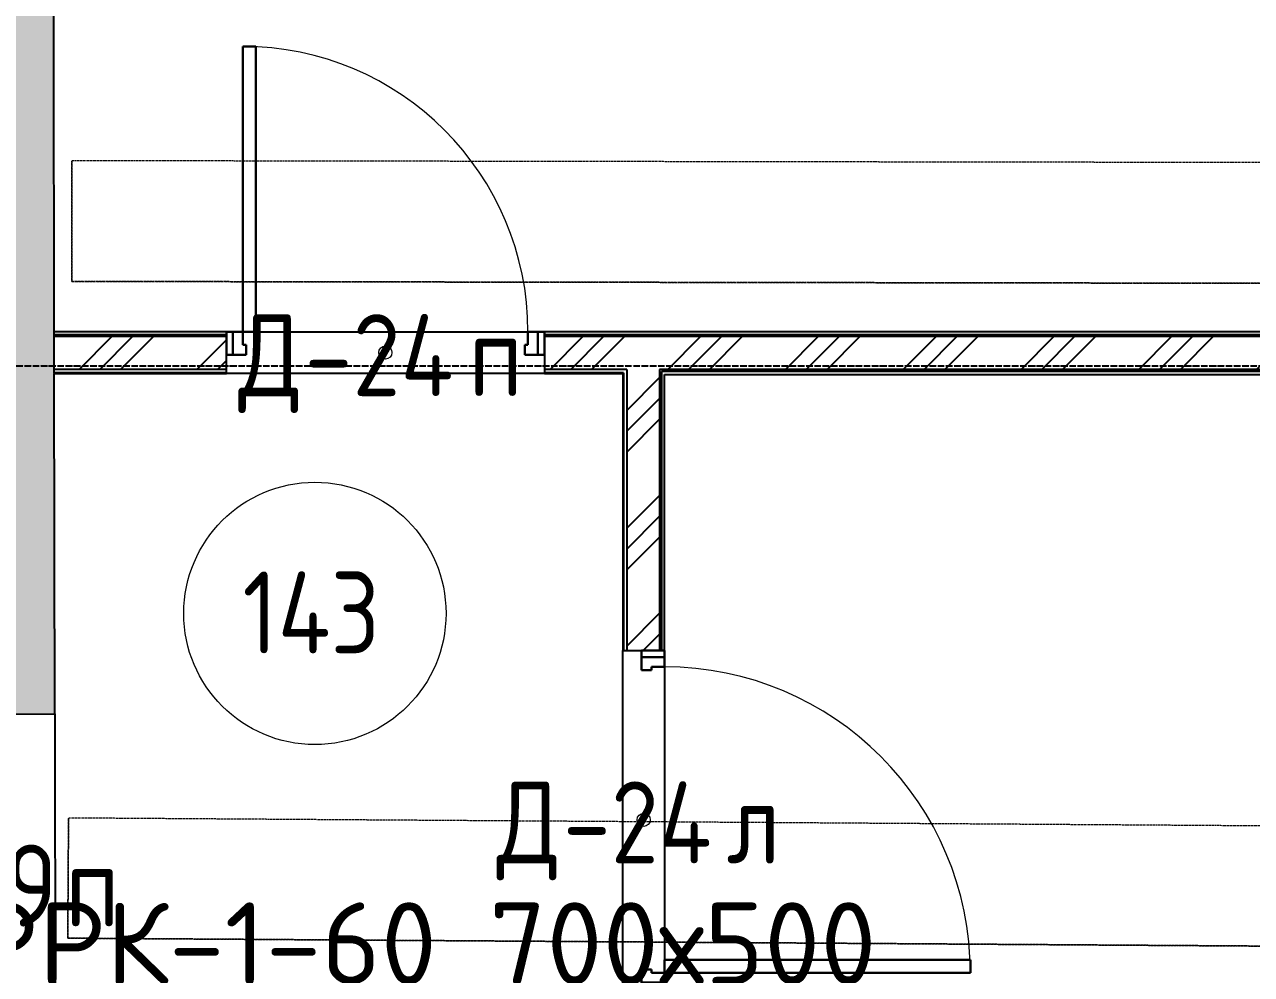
# Model space of a CAD drawing. Header units: millimetres. Extents: x -33838 to 476301, y -41806 to 120107.
# Drawn here: x 49656 to 53399, y 11401 to 14298 of the extents above; entities that cross this region are included whole.
import ezdxf
from ezdxf import colors
from ezdxf.entities.mleader import LeaderData, LeaderLine
from ezdxf.math import Vec2, Vec3

# ---------------------------------------------------------------- set-up
doc = ezdxf.new("R2010")
doc.units = ezdxf.units.MM
doc.linetypes.add('ADSK_Линия сетки', pattern=[25, 20, -2.5, 0, -2.5])
doc.linetypes.add('ADSK_Сверху', pattern=[4.5, 3, -1.5])
for name, color, linetype, lineweight in [('Двери', 251, 'Continuous', 18), ('Каркас', 7, 'Continuous', 18), ('Марки дверей', 7, 'Continuous', 20), ('Марки помещений', 7, 'Continuous', 20)]:
    doc.layers.add(name, color=color, linetype=linetype, lineweight=lineweight)
doc.layers.add('Стены внутренние', color=5, linetype='Continuous', lineweight=18, true_color=0x0000ff)
doc.layers.add('Стены штриховка', color=5, linetype='Continuous', lineweight=18, true_color=0x0000ff)
doc.styles.add('GOST Common_2', font='GOST Common_0.ttf', dxfattribs={"width": 0.9, "height": 250})
doc.styles.add('ISOCPEUR', font='isocpeur.ttf', dxfattribs={"height": 250})
pattern_1 = [(45, (0, 0), (-179.6051, 179.6051), []), (45, (63.5, 0), (0, 359.2102), []), (45, (-63.5, 0), (0, 359.2102), [])]

# ---------------------------------------------------------------- blocks, each defined once
blk = doc.blocks.new('ADSK_БалкаЖБ_Прямоугольная - 368х305мм-822055-01 План 1-го этажа маркировочный')
at = {"layer": 'Каркас', "color": 253, "linetype": 'ADSK_Сверху', "true_color": 0xb2b2b2}
for p, q in [((2917.7, 184), (-2917.7, 184)), ((2917.7, 184), (2917.7, -184)), ((-2917.7, -184), (2917.7, -184))]:
    blk.add_line(p, q, dxfattribs=at)
at = {"layer": 'Каркас', "color": 253, "linetype": 'ADSK_Сверху', "true_color": 0xaaaaaa}
for p, q in [((-2917.7, 184), (2917.7, 184)), ((2917.7, -184), (2917.7, 184)), ((-2917.7, -184), (2917.7, -184))]:
    blk.add_line(p, q, dxfattribs=at)
blk = doc.blocks.new('ADSK_БалкаЖБ_Прямоугольная - 366_4х293мм-822490-01 План 1-го этажа маркировочный')
at = {"layer": 'Каркас', "color": 253, "linetype": 'ADSK_Сверху', "true_color": 0xb2b2b2}
for p, q in [((2922.5, 183.2), (-2922.5, 183.2)), ((2922.5, 183.2), (2922.5, -183.2)), ((-2922.5, -183.2), (2922.5, -183.2))]:
    blk.add_line(p, q, dxfattribs=at)
at = {"layer": 'Каркас', "color": 253, "linetype": 'ADSK_Сверху', "true_color": 0xaaaaaa}
for p, q in [((-2922.5, 183.2), (2922.5, 183.2)), ((2922.5, -183.2), (2922.5, 183.2)), ((-2922.5, -183.2), (2922.5, -183.2))]:
    blk.add_line(p, q, dxfattribs=at)
blk = doc.blocks.new('AC_Дверь_Однопольная - Д-24п 970х2200h-1983230-01 План 1-го этажа маркировочный')
at = {"layer": 'Двери', "lineweight": 30}
for p, q in [((-435, 933.5), (-395, 933.5)), ((-435, 63.5), (-435, 933.5)), ((-395, 933.5), (-395, 63.5)), ((-485, 63.5), (-465, 63.5)), ((-485, -6.5), (-485, 63.5)), ((-465, 63.5), (-435, 63.5)), ((-465, -6.5), (-465, 63.5)), ((-465, 63.5), (-465, -6.5)), ((-395, 63.5), (-435, 63.5)), ((-435, 63.5), (-435, 23.5)), ((435, 63.5), (465, 63.5)), ((435, 23.5), (435, 63.5)), ((465, 63.5), (465, -6.5)), ((465, 63.5), (485, 63.5)), ((465, -6.5), (465, 63.5)), ((485, 63.5), (485, -6.5)), ((-435, 23.5), (-425, 23.5)), ((-425, 23.5), (-425, -6.5)), ((425, 23.5), (435, 23.5)), ((425, -6.5), (425, 23.5)), ((-465, -6.5), (-485, -6.5)), ((-425, -6.5), (-465, -6.5)), ((465, -6.5), (425, -6.5)), ((485, -6.5), (465, -6.5))]:
    blk.add_line(p, q, dxfattribs=at)
at = {"layer": 'Двери'}
blk.add_arc((-435, 63.5), 870, 0, 90, dxfattribs=at)
blk = doc.blocks.new('AC_Дверь_Однопольная - Д-24л 1033х2200h-1983231-01 План 1-го этажа маркировочный')
at = {"layer": 'Двери', "lineweight": 30}
for p, q in [((466.5, 996.5), (426.5, 996.5)), ((426.5, 996.5), (426.5, 63.5)), ((466.5, 63.5), (466.5, 996.5)), ((-496.5, 63.5), (-516.5, 63.5)), ((-516.5, 63.5), (-516.5, -6.5)), ((-466.5, 63.5), (-496.5, 63.5)), ((-496.5, 63.5), (-496.5, -6.5)), ((-496.5, -6.5), (-496.5, 63.5)), ((-466.5, 23.5), (-466.5, 63.5)), ((426.5, 63.5), (466.5, 63.5)), ((496.5, 63.5), (466.5, 63.5)), ((466.5, 63.5), (466.5, 23.5)), ((496.5, -6.5), (496.5, 63.5)), ((516.5, 63.5), (496.5, 63.5)), ((496.5, 63.5), (496.5, -6.5)), ((516.5, -6.5), (516.5, 63.5)), ((-456.5, 23.5), (-466.5, 23.5)), ((-456.5, -6.5), (-456.5, 23.5)), ((466.5, 23.5), (456.5, 23.5)), ((456.5, 23.5), (456.5, -6.5)), ((-516.5, -6.5), (-496.5, -6.5)), ((-496.5, -6.5), (-456.5, -6.5)), ((456.5, -6.5), (496.5, -6.5)), ((496.5, -6.5), (516.5, -6.5))]:
    blk.add_line(p, q, dxfattribs=at)
at = {"layer": 'Двери'}
blk.add_arc((466.5, 63.5), 933, 90, 180, dxfattribs=at)
blk = doc.blocks.new('ADSK_Марка_Помещение_ОдноЗначение - Номер-247393-01 План 1-го этажа маркировочный')
at = {"layer": 'Марки помещений'}
blk.add_circle((0, 0), 4, dxfattribs=at)
blk = doc.blocks.new('ADSK_Марка_Дверь - Марка типа и комментарии-2020407-01 План 1-го этажа маркировочный')
at = {"layer": 'Марки дверей', "lineweight": 9}
blk.add_circle((0, 0), 0.2, dxfattribs=at)

msp = doc.modelspace()

# ---------------------------------------------------------------- hatches: boundary and pattern name
at = {"layer": 'Стены внутренние', "lineweight": 25, "true_color": 0x636466}
h = msp.add_hatch(color=251, dxfattribs=at)
h.paths.add_polyline_path([(49671.05586, 9042.30207), (49752.5402, 9042.30207), (49749.54225, 11165.5676), (49369.54314, 11164.6745), (49372.53982, 9042.30207), (49551.60736, 9042.30207)])
h.paths.add_polyline_path([(49368.08833, 12195.03003), (49748.08795, 12195.56657), (49745.00205, 14381.12973), (49365.00242, 14380.59319), (49368.08833, 12195.12887)])
h.paths.add_polyline_path([(49363.71799, 15290.27958), (49743.71761, 15290.81612), (49741.70422, 16652.05643), (49361.79599, 16651.52001), (49363.35566, 15546.90195)])
h = msp.add_hatch(dxfattribs=at)
h.set_pattern_fill('FP_3', color=251, style=0, pattern_type=2)
h.set_pattern_definition(pattern_1)
h.paths.add_polyline_path([(51493.23795, 13246.21709), (51493.23795, 13346.21709), (51241.73795, 13346.21709), (51241.73795, 13246.21709), (51488.72262, 13246.21709)])
h.paths.add_polyline_path([(49746.60448, 13246.21709), (50271.73795, 13246.21709), (50271.73795, 13346.21709), (49746.46329, 13346.21709)])
h = msp.add_hatch(dxfattribs=at)
h.set_pattern_fill('FP_3', color=251, style=0, pattern_type=2)
h.set_pattern_definition(pattern_1)
h.paths.add_polyline_path([(51593.23795, 11165.5676), (51593.23795, 11356.21709), (51493.23795, 11356.21709), (51493.23795, 11165.5676)])
h.paths.add_polyline_path([(51538.23795, 12389.21709), (51593.23795, 12389.21709), (51593.23795, 13346.21709), (51493.23795, 13346.21709), (51493.23795, 12389.21709)])
h = msp.add_hatch(dxfattribs=at)
h.set_pattern_fill('FP_3', color=251, style=0, pattern_type=2)
h.set_pattern_definition(pattern_1)
h.paths.add_polyline_path([(51593.23795, 13246.21709), (55703.94922, 13246.21709), (55703.94922, 13346.21709), (51593.23795, 13346.21709), (51593.23795, 13296.21709)])

# ---------------------------------------------------------------- linework, layer by layer
at = {"linetype": 'ADSK_Линия сетки', "lineweight": 25}
msp.add_line((-11086.22475, 13256.78828), (57141.71826, 13256.78828), dxfattribs=at)
at = {"layer": 'Стены внутренние', "color": 251, "lineweight": 25, "true_color": 0x636466}
for p, q in [((49746.6186, 13236.21709), (49739.13337, 18537.56879)), ((50271.73795, 13361.21709), (49746.44211, 13361.21709)), ((50361.73795, 13361.21709), (51191.73795, 13361.21709)), ((55703.94922, 13361.21709), (51241.73795, 13361.21709)), ((50271.73795, 13234.21709), (50271.73795, 13291.21709)), ((51241.73795, 13291.21709), (51241.73795, 13234.21709)), ((49746.62143, 13234.21709), (50271.73795, 13234.21709)), ((49748.08795, 12195.56657), (49746.62143, 13234.21709)), ((51241.73795, 13234.21709), (50271.73795, 13234.21709)), ((51241.73795, 13234.21709), (51481.23795, 13234.21709)), ((51481.23795, 13234.21709), (51481.23795, 12389.21709)), ((51608.23795, 12389.21709), (51608.23795, 13231.21709)), ((51608.23795, 13231.21709), (55703.94922, 13231.21709)), ((51481.23795, 12389.21709), (51538.23795, 12389.21709)), ((51481.23795, 11356.21709), (51481.23795, 12389.21709)), ((51608.23795, 12339.21709), (51608.23795, 11446.21709)), ((49438.08826, 12195.12887), (49748.08795, 12195.56657)), ((49748.08795, 12195.56657), (49749.50272, 11193.5676))]:
    msp.add_line(p, q, dxfattribs=at)
at = {"layer": 'Стены штриховка', "color": 251, "lineweight": 25, "true_color": 0x636466}
for p, q in [((50271.73795, 13352.21709), (49746.45482, 13352.21709)), ((50271.73795, 13346.21709), (49746.46329, 13346.21709)), ((55703.94922, 13352.21709), (51241.73795, 13352.21709)), ((55703.94922, 13346.21709), (51241.73795, 13346.21709)), ((50271.73795, 13246.21709), (49746.60448, 13246.21709)), ((50271.73795, 13236.21709), (49746.6186, 13236.21709)), ((49746.6186, 13236.21709), (49746.62143, 13234.21709)), ((51493.23795, 13246.21709), (51241.73795, 13246.21709)), ((51483.23795, 13236.21709), (51241.73795, 13236.21709)), ((51483.23795, 13236.21709), (51483.23795, 12389.21709)), ((51493.23795, 13246.21709), (51493.23795, 12389.21709)), ((51593.23795, 13246.21709), (51593.23795, 12389.21709)), ((55703.94922, 13246.21709), (51593.23795, 13246.21709)), ((51599.23795, 13240.21709), (51599.23795, 12389.21709)), ((55703.94922, 13240.21709), (51599.23795, 13240.21709))]:
    msp.add_line(p, q, dxfattribs=at)

# ---------------------------------------------------------------- block references
at = {"layer": 'Двери', "color": 251, "lineweight": 25, "true_color": 0x636466}
msp.add_blockref('AC_Дверь_Однопольная - Д-24п 970х2200h-1983230-01 План 1-го этажа маркировочный', (50756.73795, 13297.71709), dxfattribs=at)
at = {"layer": 'Двери', "color": 251, "lineweight": 25, "true_color": 0x636466, "rotation": 270}
msp.add_blockref('AC_Дверь_Однопольная - Д-24л 1033х2200h-1983231-01 План 1-го этажа маркировочный', (51544.73795, 11872.71709), dxfattribs=at)
at = {"layer": 'Каркас', "color": 251, "linetype": 'ADSK_Сверху', "lineweight": 25, "true_color": 0x636466}
for name, p, rotation in [('ADSK_БалкаЖБ_Прямоугольная - 368х305мм-822055-01 План 1-го этажа маркировочный', (52717.95433, 13694.1502), 179.9112611248863), ('ADSK_БалкаЖБ_Прямоугольная - 366_4х293мм-822490-01 План 1-го этажа маркировочный', (52711.42658, 11675.69351), 179.6201257942965)]:
    msp.add_blockref(name, p, dxfattribs=dict(at, rotation=rotation))
at = {"layer": 'Марки дверей', "color": 251, "lineweight": 25, "true_color": 0x636466, "xscale": 99.99999999999993, "yscale": 99.99999999999993, "zscale": 99.99999999999993}
for p in [(50756.73795, 13297.71709), (51544.73795, 11872.71709)]:
    msp.add_blockref('ADSK_Марка_Дверь - Марка типа и комментарии-2020407-01 План 1-го этажа маркировочный', p, dxfattribs=at)
at = {"layer": 'Марки помещений', "color": 251, "lineweight": 25, "true_color": 0x636466, "xscale": 99.99999999999993, "yscale": 99.99999999999993, "zscale": 99.99999999999993}
msp.add_blockref('ADSK_Марка_Помещение_ОдноЗначение - Номер-247393-01 План 1-го этажа маркировочный', (50541.70729, 12502.26884), dxfattribs=at)

# ---------------------------------------------------------------- texts
at = {"layer": 'Марки дверей', "color": 251, "lineweight": 25, "true_color": 0x636466, "char_height": 250, "attachment_point": 1, "style": 'GOST Common_2'}
for s, insert, width in [('\\fGOST Common|b0|i0|c204|p34|;\\W.9;Д', (50307.90868, 13414.73018), 245.316375), ('-24', (50510.31493, 13414.73018), 606.07575), ('\\fGOST Common|b0|i0|c204|p34|;\\W.9;п', (51010.37743, 13414.73018), 194.8100625), ('\\fGOST Common|b0|i0|c204|p34|;\\W.9;Д', (51095.90868, 11989.73018), 245.316375), ('-24', (51298.31493, 11989.73018), 606.07575), ('\\fGOST Common|b0|i0|c204|p34|;\\W.9;л', (51798.37743, 11989.73018), 194.8100625), ('-19', (49345.24227, 11797.31191), 526.7086875), ('\\fGOST Common|b0|i0|c204|p34|;\\W.9;п', (49779.82039, 11797.31191), 194.8100625)]:
    msp.add_mtext(s, dxfattribs=dict(at, insert=insert, width=width))
at = {"layer": 'Марки помещений', "color": 251, "lineweight": 25, "true_color": 0x636466, "insert": (50320.75003, 12629.99391), "char_height": 250, "width": 548.35425, "attachment_point": 1, "style": 'GOST Common_2'}
msp.add_mtext('143', dxfattribs=at)

# ---------------------------------------------------------------- leaders
ml = msp.add_multileader_mtext('Standard')
ml.set_content('РРК-1-60 700х500\\Pl 9000', color=256, style='ISOCPEUR')
ml.set_leader_properties()
ml.build(insert=Vec2(0, 0))
ml.multileader.update_dxf_attribs({"text_left_attachment_type": 6, "text_right_attachment_type": 6, "dogleg_length": 0.36, "arrow_head_size": 0.18})
ctx = ml.context
ctx.base_point, ctx.char_height, ctx.arrow_head_size, ctx.landing_gap_size, ctx.plane_origin = Vec3(49493.05418, 11320.94753), 250, 0.18, 0.09, Vec3(48744.72457, 10097.76195)
ctx.left_attachment, ctx.right_attachment = 6, 6
notes = []
notes.append((ctx, [(0, (1, 1, 0), (49492.69418, 11320.94753), (1, 0), 0.36, [(0, [(48744.72457, 10097.76195)], 0, [])])]))
ctx.mtext.insert, ctx.mtext.flow_direction = Vec3(49493.14418, 11620.94753), 5
for ctx, leaders in notes:
    for number, flags, end, landing, length, lines in leaders:
        leader = LeaderData()
        leader.index, (leader.has_last_leader_line, leader.has_dogleg_vector, leader.attachment_direction) = number, flags
        leader.last_leader_point, leader.dogleg_vector, leader.dogleg_length = Vec3(end), Vec3(landing), length
        for number, points, colour, breaks in lines:
            line = LeaderLine()
            line.index, line.vertices, line.color, line.breaks = number, Vec3.list(points), colors.encode_raw_color(colour), breaks
            leader.lines.append(line)
        ctx.leaders.append(leader)

doc.saveas('drawing.dxf')
